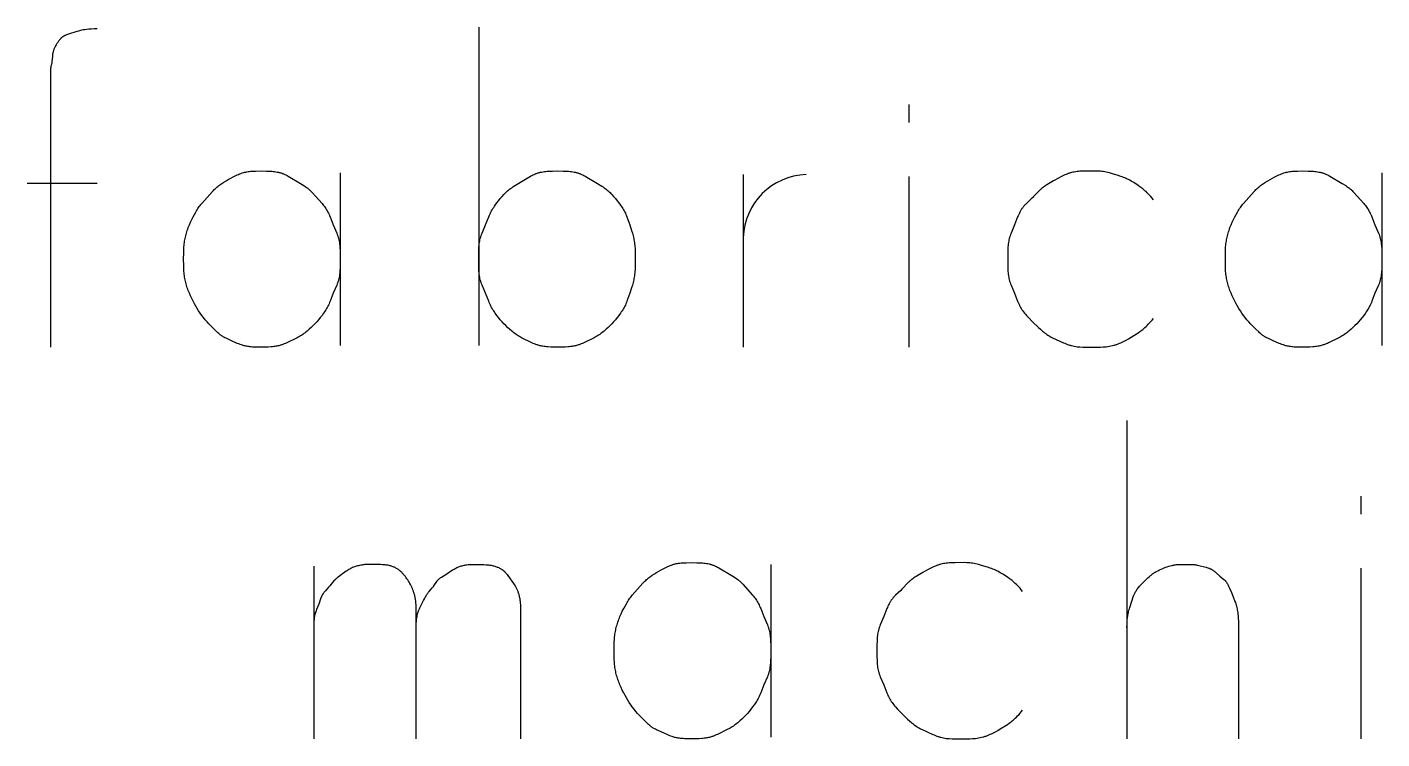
# Model space of a CAD drawing. Extents: x 15 to 64.3, y 11.2 to 58.2.
# Drawn here: x 15.02 to 42.3, y 11.2 to 25.53 of the extents above; entities that cross this region are included whole.
import ezdxf

# ---------------------------------------------------------------- set-up
doc = ezdxf.new("R2010")
doc.units = 0
doc.header["$MEASUREMENT"] = 0
doc.layers.add('WORK_LAYER', color=254, linetype='CONTINUOUS')

msp = doc.modelspace()

# ---------------------------------------------------------------- linework, layer by layer
at = {"layer": 'WORK_LAYER'}
for p, q in [((24.11, 25.533), (24.11, 19.121)), ((32.768, 23.975), (32.768, 23.613)), ((16.43, 22.381), (15.017, 22.381)), ((21.321, 22.598), (21.321, 19.121)), ((29.435, 22.562), (29.435, 19.084)), ((32.768, 22.526), (32.768, 19.084)), ((42.296, 22.598), (42.296, 19.121)), ((37.163, 17.608), (37.163, 11.196)), ((41.873, 16.086), (41.873, 15.724)), ((20.789, 14.673), (20.789, 11.196)), ((29.99, 14.71), (29.99, 11.232)), ((41.873, 14.637), (41.873, 11.196))]:
    msp.add_line(p, q, dxfattribs=at)
for points in [[(16.43, 25.497), (16.366, 25.496), (16.31, 25.493), (16.261, 25.49), (16.218, 25.486), (16.181, 25.48), (16.148, 25.475), (16.12, 25.469), (16.095, 25.463), (16.052, 25.453), (16.017, 25.443), (15.85, 25.388), (15.81, 25.374), (15.797, 25.369), (15.784, 25.364), (15.777, 25.361), (15.771, 25.358), (15.765, 25.355), (15.759, 25.352), (15.753, 25.349), (15.748, 25.346), (15.742, 25.342), (15.737, 25.339), (15.731, 25.335), (15.726, 25.331), (15.721, 25.327), (15.716, 25.323), (15.711, 25.318), (15.706, 25.314), (15.701, 25.309), (15.697, 25.305), (15.692, 25.3), (15.687, 25.295), (15.678, 25.284), (15.669, 25.273), (15.66, 25.262), (15.651, 25.25), (15.634, 25.225), (15.617, 25.2), (15.603, 25.177), (15.59, 25.155), (15.585, 25.144), (15.579, 25.134), (15.574, 25.124), (15.57, 25.114), (15.565, 25.103), (15.56, 25.092), (15.556, 25.08), (15.551, 25.068), (15.547, 25.056), (15.543, 25.042), (15.539, 25.028), (15.536, 25.014), (15.534, 25.006), (15.533, 24.999), (15.531, 24.991), (15.53, 24.983), (15.528, 24.967), (15.527, 24.951), (15.522, 24.883), (15.52, 24.867), (15.518, 24.851), (15.517, 24.843), (15.516, 24.835), (15.513, 24.82), (15.499, 24.761), (15.497, 24.745), (15.495, 24.738), (15.494, 24.73), (15.493, 24.722), (15.492, 24.713), (15.491, 24.704), (15.491, 24.693), (15.489, 24.665), (15.488, 19.084)], [(37.695, 22.055), (37.668, 22.088), (37.643, 22.118), (37.617, 22.146), (37.593, 22.172), (37.57, 22.196), (37.547, 22.218), (37.525, 22.238), (37.503, 22.256), (37.483, 22.274), (37.463, 22.289), (37.444, 22.304), (37.425, 22.317), (37.39, 22.342), (37.298, 22.4), (37.245, 22.432), (37.219, 22.447), (37.195, 22.46), (37.17, 22.472), (37.146, 22.484), (37.121, 22.495), (37.095, 22.505), (37.068, 22.515), (37.042, 22.525), (36.986, 22.544), (36.869, 22.58), (36.808, 22.597), (36.777, 22.605), (36.747, 22.611), (36.717, 22.617), (36.687, 22.623), (36.658, 22.627), (36.629, 22.63), (36.6, 22.632), (36.572, 22.633), (36.515, 22.634), (36.337, 22.634), (36.276, 22.632), (36.216, 22.629), (36.187, 22.626), (36.158, 22.623), (36.13, 22.619), (36.102, 22.614), (36.074, 22.609), (36.047, 22.602), (36.033, 22.599), (36.02, 22.595), (36.006, 22.591), (35.993, 22.586), (35.979, 22.582), (35.965, 22.577), (35.938, 22.566), (35.911, 22.555), (35.885, 22.543), (35.858, 22.53), (35.832, 22.517), (35.781, 22.49), (35.685, 22.435), (35.549, 22.354), (35.526, 22.34), (35.504, 22.325), (35.482, 22.31), (35.461, 22.294), (35.45, 22.286), (35.44, 22.278), (35.429, 22.269), (35.419, 22.26), (35.409, 22.251), (35.399, 22.242), (35.379, 22.222), (35.282, 22.118), (35.262, 22.097), (35.241, 22.077), (35.137, 21.98), (35.118, 21.96), (35.108, 21.95), (35.099, 21.94), (35.09, 21.93), (35.081, 21.92), (35.073, 21.909), (35.065, 21.898), (35.057, 21.888), (35.049, 21.877), (35.042, 21.865), (35.035, 21.854), (35.028, 21.843), (35.021, 21.831), (35.008, 21.808), (34.996, 21.784), (34.984, 21.759), (34.973, 21.734), (34.962, 21.708), (34.9, 21.548), (34.829, 21.385), (34.819, 21.358), (34.809, 21.33), (34.805, 21.317), (34.801, 21.303), (34.797, 21.29), (34.793, 21.276), (34.787, 21.249), (34.781, 21.221), (34.776, 21.193), (34.773, 21.165), (34.769, 21.136), (34.767, 21.107), (34.765, 21.077), (34.763, 21.047), (34.762, 20.986), (34.761, 20.859), (34.762, 20.733), (34.763, 20.672), (34.765, 20.642), (34.767, 20.612), (34.769, 20.583), (34.773, 20.554), (34.776, 20.526), (34.781, 20.498), (34.787, 20.47), (34.793, 20.443), (34.797, 20.429), (34.801, 20.416), (34.805, 20.402), (34.809, 20.389), (34.819, 20.361), (34.829, 20.334), (34.9, 20.171), (34.962, 20.011), (34.973, 19.985), (34.984, 19.96), (34.996, 19.935), (35.008, 19.911), (35.021, 19.887), (35.035, 19.864), (35.049, 19.841), (35.065, 19.818), (35.081, 19.795), (35.099, 19.773), (35.118, 19.75), (35.137, 19.727), (35.178, 19.683), (35.262, 19.598), (35.379, 19.483), (35.419, 19.447), (35.461, 19.411), (35.482, 19.393), (35.504, 19.376), (35.526, 19.359), (35.549, 19.343), (35.571, 19.328), (35.594, 19.314), (35.617, 19.301), (35.639, 19.289), (35.662, 19.277), (35.885, 19.176), (35.911, 19.164), (35.938, 19.153), (35.965, 19.142), (35.993, 19.133), (36.006, 19.128), (36.02, 19.124), (36.033, 19.12), (36.047, 19.117), (36.074, 19.11), (36.102, 19.105), (36.13, 19.1), (36.158, 19.096), (36.187, 19.093), (36.216, 19.09), (36.276, 19.087), (36.337, 19.085), (36.457, 19.084), (36.572, 19.085), (36.629, 19.087), (36.687, 19.09), (36.717, 19.093), (36.747, 19.096), (36.777, 19.1), (36.808, 19.105), (36.838, 19.11), (36.869, 19.117), (36.899, 19.124), (36.914, 19.128), (36.928, 19.133), (36.943, 19.137), (36.958, 19.142), (36.986, 19.153), (37.014, 19.164), (37.042, 19.176), (37.068, 19.189), (37.095, 19.202), (37.146, 19.229), (37.195, 19.257), (37.245, 19.286), (37.357, 19.356), (37.39, 19.377), (37.425, 19.402), (37.444, 19.415), (37.463, 19.43), (37.483, 19.445), (37.503, 19.462), (37.525, 19.481), (37.547, 19.501), (37.57, 19.523), (37.593, 19.547), (37.617, 19.573), (37.643, 19.601), (37.668, 19.631), (37.695, 19.664)], [(35.062, 14.166), (35.035, 14.199), (35.01, 14.229), (34.984, 14.257), (34.96, 14.283), (34.937, 14.307), (34.914, 14.329), (34.892, 14.349), (34.87, 14.368), (34.85, 14.385), (34.83, 14.401), (34.811, 14.415), (34.792, 14.429), (34.757, 14.453), (34.665, 14.512), (34.612, 14.544), (34.586, 14.558), (34.562, 14.571), (34.537, 14.583), (34.513, 14.595), (34.488, 14.606), (34.462, 14.617), (34.435, 14.627), (34.409, 14.637), (34.353, 14.655), (34.236, 14.691), (34.175, 14.708), (34.144, 14.716), (34.114, 14.723), (34.084, 14.729), (34.054, 14.734), (34.025, 14.738), (33.996, 14.741), (33.967, 14.743), (33.939, 14.744), (33.882, 14.746), (33.704, 14.745), (33.643, 14.743), (33.583, 14.74), (33.554, 14.737), (33.525, 14.734), (33.497, 14.73), (33.469, 14.726), (33.441, 14.72), (33.414, 14.714), (33.4, 14.71), (33.387, 14.706), (33.373, 14.702), (33.359, 14.698), (33.346, 14.693), (33.332, 14.688), (33.305, 14.677), (33.278, 14.666), (33.252, 14.654), (33.225, 14.641), (33.199, 14.628), (33.148, 14.601), (33.052, 14.547), (32.916, 14.465), (32.893, 14.451), (32.871, 14.437), (32.849, 14.421), (32.828, 14.406), (32.817, 14.398), (32.807, 14.389), (32.796, 14.381), (32.786, 14.372), (32.776, 14.362), (32.766, 14.353), (32.746, 14.333), (32.649, 14.229), (32.629, 14.209), (32.608, 14.188), (32.504, 14.091), (32.485, 14.072), (32.475, 14.062), (32.466, 14.052), (32.457, 14.041), (32.448, 14.031), (32.44, 14.02), (32.432, 14.01), (32.424, 13.999), (32.416, 13.988), (32.409, 13.977), (32.402, 13.966), (32.395, 13.954), (32.388, 13.943), (32.375, 13.919), (32.363, 13.895), (32.351, 13.87), (32.34, 13.845), (32.329, 13.82), (32.267, 13.659), (32.196, 13.496), (32.186, 13.469), (32.176, 13.442), (32.172, 13.428), (32.168, 13.415), (32.164, 13.401), (32.16, 13.387), (32.154, 13.36), (32.148, 13.332), (32.143, 13.304), (32.14, 13.276), (32.136, 13.248), (32.134, 13.218), (32.132, 13.189), (32.13, 13.158), (32.129, 13.097), (32.128, 12.971), (32.129, 12.845), (32.13, 12.783), (32.132, 12.753), (32.134, 12.723), (32.136, 12.694), (32.14, 12.665), (32.143, 12.637), (32.148, 12.609), (32.154, 12.582), (32.16, 12.554), (32.164, 12.541), (32.168, 12.527), (32.172, 12.513), (32.176, 12.5), (32.186, 12.473), (32.196, 12.446), (32.267, 12.283), (32.329, 12.122), (32.34, 12.096), (32.351, 12.071), (32.363, 12.047), (32.375, 12.022), (32.388, 11.999), (32.402, 11.975), (32.416, 11.952), (32.432, 11.929), (32.448, 11.907), (32.466, 11.884), (32.485, 11.861), (32.504, 11.839), (32.545, 11.794), (32.629, 11.709), (32.746, 11.594), (32.786, 11.558), (32.828, 11.522), (32.849, 11.504), (32.871, 11.487), (32.893, 11.47), (32.916, 11.454), (32.938, 11.439), (32.961, 11.425), (32.984, 11.412), (33.006, 11.4), (33.029, 11.389), (33.252, 11.287), (33.278, 11.275), (33.305, 11.264), (33.332, 11.254), (33.359, 11.244), (33.373, 11.24), (33.387, 11.236), (33.4, 11.232), (33.414, 11.228), (33.441, 11.222), (33.469, 11.216), (33.497, 11.211), (33.525, 11.207), (33.554, 11.204), (33.583, 11.202), (33.643, 11.198), (33.704, 11.196), (33.824, 11.196), (33.939, 11.196), (33.996, 11.198), (34.054, 11.202), (34.084, 11.204), (34.114, 11.207), (34.144, 11.211), (34.175, 11.216), (34.205, 11.222), (34.236, 11.228), (34.266, 11.236), (34.281, 11.24), (34.295, 11.244), (34.31, 11.249), (34.325, 11.254), (34.353, 11.264), (34.381, 11.276), (34.409, 11.288), (34.435, 11.3), (34.462, 11.314), (34.513, 11.341), (34.562, 11.368), (34.612, 11.397), (34.724, 11.467), (34.757, 11.489), (34.792, 11.513), (34.811, 11.526), (34.83, 11.541), (34.85, 11.557), (34.87, 11.574), (34.892, 11.592), (34.914, 11.613), (34.937, 11.635), (34.96, 11.658), (34.984, 11.684), (35.01, 11.712), (35.035, 11.743), (35.062, 11.775)], [(22.854, 11.196), (22.852, 13.81), (22.851, 13.856), (22.849, 13.897), (22.846, 13.936), (22.842, 13.973), (22.836, 14.009), (22.83, 14.043), (22.823, 14.077), (22.815, 14.109), (22.806, 14.14), (22.797, 14.17), (22.786, 14.199), (22.775, 14.227), (22.764, 14.253), (22.751, 14.279), (22.739, 14.304), (22.725, 14.328), (22.711, 14.351), (22.697, 14.374), (22.682, 14.397), (22.666, 14.42), (22.65, 14.443), (22.634, 14.465), (22.616, 14.487), (22.598, 14.509), (22.588, 14.52), (22.579, 14.53), (22.569, 14.541), (22.559, 14.551), (22.548, 14.561), (22.538, 14.57), (22.527, 14.58), (22.516, 14.589), (22.504, 14.598), (22.492, 14.607), (22.48, 14.615), (22.468, 14.623), (22.455, 14.631), (22.442, 14.638), (22.428, 14.645), (22.414, 14.652), (22.4, 14.658), (22.385, 14.664), (22.37, 14.67), (22.354, 14.675), (22.338, 14.68), (22.321, 14.684), (22.304, 14.688), (22.286, 14.692), (22.268, 14.695), (22.249, 14.698), (22.23, 14.7), (22.21, 14.702), (22.17, 14.705), (22.131, 14.707), (22.053, 14.709), (21.984, 14.71), (21.879, 14.709), (21.858, 14.708), (21.837, 14.707), (21.817, 14.706), (21.797, 14.704), (21.776, 14.701), (21.755, 14.698), (21.734, 14.694), (21.712, 14.69), (21.691, 14.685), (21.67, 14.68), (21.649, 14.674), (21.628, 14.667), (21.608, 14.66), (21.588, 14.653), (21.569, 14.645), (21.55, 14.636), (21.532, 14.626), (21.513, 14.617), (21.495, 14.606), (21.477, 14.595), (21.459, 14.583), (21.441, 14.571), (21.338, 14.498), (21.279, 14.455), (21.265, 14.444), (21.251, 14.433), (21.244, 14.427), (21.237, 14.421), (21.23, 14.414), (21.223, 14.408), (21.217, 14.401), (21.21, 14.394), (21.196, 14.379), (21.115, 14.281), (21.088, 14.25), (21.024, 14.18), (21.012, 14.166), (21.001, 14.153), (20.991, 14.139), (20.981, 14.125), (20.976, 14.118), (20.971, 14.111), (20.967, 14.104), (20.963, 14.097), (20.958, 14.09), (20.954, 14.082), (20.95, 14.075), (20.947, 14.067), (20.943, 14.059), (20.94, 14.052), (20.936, 14.044), (20.933, 14.035), (20.927, 14.019), (20.898, 13.931), (20.891, 13.913), (20.884, 13.895), (20.844, 13.799), (20.836, 13.778), (20.828, 13.756), (20.82, 13.732), (20.816, 13.72), (20.813, 13.707), (20.809, 13.694), (20.806, 13.68), (20.803, 13.665), (20.8, 13.649), (20.798, 13.632), (20.796, 13.614), (20.794, 13.594), (20.792, 13.574), (20.791, 13.552), (20.79, 13.529), (20.789, 13.478)], [(22.854, 13.478), (22.854, 13.529), (22.855, 13.552), (22.857, 13.574), (22.858, 13.594), (22.86, 13.614), (22.863, 13.632), (22.865, 13.649), (22.868, 13.665), (22.871, 13.68), (22.874, 13.694), (22.878, 13.707), (22.881, 13.72), (22.885, 13.732), (22.893, 13.756), (22.901, 13.778), (22.909, 13.799), (22.918, 13.819), (22.926, 13.839), (22.944, 13.876), (22.999, 13.984), (23.017, 14.019), (23.035, 14.052), (23.044, 14.067), (23.053, 14.082), (23.062, 14.097), (23.072, 14.111), (23.082, 14.125), (23.092, 14.139), (23.102, 14.153), (23.113, 14.166), (23.174, 14.236), (23.186, 14.25), (23.198, 14.265), (23.204, 14.273), (23.21, 14.281), (23.221, 14.297), (23.253, 14.347), (23.264, 14.363), (23.269, 14.371), (23.275, 14.379), (23.281, 14.386), (23.287, 14.394), (23.291, 14.397), (23.294, 14.401), (23.297, 14.404), (23.3, 14.408), (23.304, 14.411), (23.307, 14.414), (23.311, 14.418), (23.315, 14.421), (23.322, 14.427), (23.33, 14.433), (23.338, 14.439), (23.346, 14.444), (23.362, 14.455), (23.47, 14.522), (23.542, 14.571), (23.578, 14.595), (23.596, 14.606), (23.614, 14.617), (23.633, 14.626), (23.651, 14.636), (23.669, 14.645), (23.687, 14.653), (23.705, 14.66), (23.723, 14.667), (23.741, 14.674), (23.759, 14.68), (23.778, 14.685), (23.796, 14.69), (23.815, 14.694), (23.834, 14.698), (23.854, 14.701), (23.874, 14.704), (23.895, 14.706), (23.916, 14.707), (23.962, 14.709), (24.073, 14.71), (24.141, 14.709), (24.214, 14.707), (24.251, 14.705), (24.289, 14.702), (24.308, 14.7), (24.326, 14.698), (24.345, 14.695), (24.363, 14.692), (24.381, 14.688), (24.399, 14.684), (24.416, 14.68), (24.433, 14.675), (24.45, 14.67), (24.466, 14.664), (24.482, 14.658), (24.497, 14.652), (24.513, 14.645), (24.527, 14.638), (24.541, 14.631), (24.555, 14.623), (24.568, 14.615), (24.575, 14.611), (24.581, 14.607), (24.587, 14.602), (24.593, 14.598), (24.599, 14.593), (24.605, 14.589), (24.61, 14.584), (24.616, 14.58), (24.621, 14.575), (24.626, 14.57), (24.631, 14.565), (24.636, 14.561), (24.646, 14.551), (24.655, 14.541), (24.664, 14.53), (24.673, 14.52), (24.681, 14.509), (24.697, 14.487), (24.809, 14.328), (24.825, 14.304), (24.841, 14.279), (24.849, 14.266), (24.856, 14.253), (24.863, 14.24), (24.87, 14.227), (24.877, 14.213), (24.883, 14.199), (24.889, 14.185), (24.895, 14.17), (24.901, 14.155), (24.906, 14.14), (24.911, 14.125), (24.916, 14.109), (24.92, 14.093), (24.924, 14.077), (24.928, 14.06), (24.931, 14.043), (24.935, 14.026), (24.938, 14.009), (24.94, 13.991), (24.943, 13.973), (24.947, 13.936), (24.95, 13.897), (24.952, 13.856), (24.953, 13.81), (24.955, 11.196)], [(37.163, 13.442), (37.164, 13.506), (37.167, 13.562), (37.17, 13.611), (37.172, 13.634), (37.175, 13.655), (37.178, 13.675), (37.181, 13.694), (37.184, 13.711), (37.188, 13.728), (37.191, 13.744), (37.195, 13.76), (37.203, 13.789), (37.211, 13.817), (37.219, 13.843), (37.297, 14.075), (37.304, 14.094), (37.308, 14.103), (37.312, 14.112), (37.316, 14.121), (37.32, 14.13), (37.325, 14.139), (37.33, 14.148), (37.335, 14.157), (37.341, 14.166), (37.346, 14.175), (37.352, 14.184), (37.364, 14.202), (37.377, 14.219), (37.39, 14.236), (37.403, 14.253), (37.417, 14.269), (37.444, 14.3), (37.471, 14.329), (37.526, 14.384), (37.58, 14.437), (37.607, 14.463), (37.621, 14.475), (37.634, 14.486), (37.648, 14.497), (37.662, 14.508), (37.675, 14.518), (37.689, 14.528), (37.704, 14.537), (37.718, 14.547), (37.733, 14.556), (37.749, 14.565), (37.782, 14.583), (37.815, 14.6), (37.849, 14.617), (37.882, 14.631), (37.897, 14.638), (37.913, 14.644), (37.927, 14.649), (37.942, 14.655), (37.972, 14.664), (38.003, 14.673), (38.035, 14.682), (38.07, 14.691), (38.087, 14.695), (38.105, 14.698), (38.123, 14.701), (38.141, 14.704), (38.16, 14.706), (38.178, 14.707), (38.196, 14.708), (38.214, 14.709), (38.425, 14.71), (38.456, 14.71), (38.486, 14.709), (38.5, 14.708), (38.515, 14.707), (38.53, 14.706), (38.546, 14.704), (38.562, 14.701), (38.579, 14.698), (38.613, 14.691), (38.721, 14.664), (38.757, 14.655), (38.774, 14.649), (38.791, 14.644), (38.808, 14.638), (38.816, 14.635), (38.824, 14.631), (38.832, 14.628), (38.839, 14.624), (38.847, 14.62), (38.854, 14.617), (38.862, 14.612), (38.869, 14.608), (38.876, 14.604), (38.883, 14.6), (38.89, 14.595), (38.897, 14.59), (38.911, 14.58), (38.925, 14.57), (38.938, 14.559), (38.952, 14.547), (39.034, 14.474), (39.114, 14.408), (39.12, 14.403), (39.126, 14.397), (39.132, 14.391), (39.138, 14.385), (39.144, 14.378), (39.15, 14.372), (39.155, 14.365), (39.161, 14.357), (39.166, 14.35), (39.171, 14.342), (39.177, 14.334), (39.182, 14.326), (39.186, 14.318), (39.191, 14.309), (39.201, 14.291), (39.21, 14.272), (39.228, 14.233), (39.265, 14.147), (39.301, 14.058), (39.336, 13.966), (39.345, 13.943), (39.353, 13.919), (39.36, 13.895), (39.367, 13.87), (39.374, 13.845), (39.38, 13.819), (39.385, 13.793), (39.39, 13.766), (39.394, 13.737), (39.398, 13.708), (39.401, 13.678), (39.403, 13.647), (39.405, 13.615), (39.407, 13.58), (39.409, 13.504), (39.409, 11.196)]]:
    msp.add_lwpolyline(points, dxfattribs=at)
for points in [[(19.727, 19.084), (19.651, 19.085), (19.585, 19.088), (19.556, 19.089), (19.529, 19.092), (19.504, 19.094), (19.481, 19.097), (19.459, 19.1), (19.439, 19.103), (19.42, 19.107), (19.402, 19.111), (19.385, 19.115), (19.368, 19.12), (19.353, 19.125), (19.337, 19.13), (19.307, 19.14), (19.278, 19.151), (19.249, 19.163), (19.117, 19.223), (19.022, 19.266), (18.999, 19.277), (18.977, 19.289), (18.967, 19.295), (18.956, 19.301), (18.946, 19.307), (18.936, 19.314), (18.925, 19.321), (18.915, 19.328), (18.906, 19.335), (18.896, 19.343), (18.877, 19.359), (18.858, 19.376), (18.839, 19.393), (18.785, 19.447), (18.676, 19.558), (18.64, 19.598), (18.604, 19.639), (18.568, 19.683), (18.534, 19.727), (18.501, 19.773), (18.47, 19.818), (18.441, 19.864), (18.413, 19.911), (18.386, 19.96), (18.359, 20.011), (18.333, 20.063), (18.307, 20.117), (18.284, 20.171), (18.272, 20.198), (18.262, 20.226), (18.252, 20.253), (18.243, 20.28), (18.234, 20.307), (18.226, 20.334), (18.218, 20.361), (18.211, 20.389), (18.205, 20.416), (18.199, 20.443), (18.193, 20.47), (18.188, 20.498), (18.184, 20.526), (18.18, 20.554), (18.177, 20.583), (18.175, 20.612), (18.173, 20.642), (18.171, 20.672), (18.17, 20.733), (18.169, 20.859), (18.17, 20.986), (18.171, 21.047), (18.173, 21.077), (18.175, 21.107), (18.177, 21.136), (18.18, 21.165), (18.184, 21.193), (18.188, 21.221), (18.193, 21.249), (18.199, 21.276), (18.205, 21.303), (18.211, 21.33), (18.218, 21.358), (18.226, 21.385), (18.234, 21.412), (18.243, 21.439), (18.252, 21.466), (18.262, 21.493), (18.272, 21.521), (18.284, 21.548), (18.307, 21.602), (18.333, 21.656), (18.359, 21.708), (18.386, 21.759), (18.413, 21.808), (18.427, 21.831), (18.441, 21.854), (18.456, 21.877), (18.47, 21.898), (18.485, 21.92), (18.501, 21.94), (18.517, 21.96), (18.534, 21.98), (18.748, 22.222), (18.767, 22.242), (18.785, 22.26), (18.803, 22.278), (18.821, 22.294), (18.839, 22.31), (18.858, 22.325), (18.877, 22.34), (18.896, 22.354), (18.936, 22.381), (18.977, 22.408), (19.022, 22.435), (19.068, 22.463), (19.117, 22.49), (19.167, 22.517), (19.219, 22.543), (19.245, 22.555), (19.271, 22.566), (19.297, 22.577), (19.322, 22.586), (19.347, 22.595), (19.371, 22.602), (19.383, 22.606), (19.395, 22.609), (19.419, 22.614), (19.442, 22.619), (19.466, 22.623), (19.491, 22.626), (19.515, 22.629), (19.54, 22.631), (19.566, 22.632), (19.619, 22.634), (19.727, 22.635), (19.835, 22.634), (19.89, 22.632), (19.917, 22.631), (19.944, 22.629), (19.971, 22.626), (19.998, 22.623), (20.025, 22.619), (20.052, 22.614), (20.078, 22.609), (20.091, 22.606), (20.104, 22.602), (20.117, 22.599), (20.13, 22.595), (20.143, 22.591), (20.155, 22.586), (20.168, 22.582), (20.18, 22.577), (20.192, 22.572), (20.204, 22.566), (20.228, 22.555), (20.251, 22.543), (20.274, 22.53), (20.524, 22.381), (20.591, 22.34), (20.613, 22.325), (20.635, 22.31), (20.657, 22.294), (20.667, 22.286), (20.678, 22.278), (20.688, 22.269), (20.699, 22.26), (20.709, 22.251), (20.719, 22.242), (20.738, 22.222), (20.758, 22.202), (20.956, 21.98), (20.972, 21.96), (20.988, 21.94), (21.004, 21.92), (21.019, 21.898), (21.033, 21.877), (21.047, 21.854), (21.061, 21.831), (21.073, 21.808), (21.086, 21.784), (21.097, 21.759), (21.108, 21.734), (21.119, 21.708), (21.182, 21.548), (21.252, 21.385), (21.263, 21.358), (21.272, 21.33), (21.277, 21.317), (21.281, 21.303), (21.285, 21.29), (21.288, 21.276), (21.295, 21.249), (21.3, 21.221), (21.305, 21.193), (21.309, 21.165), (21.312, 21.136), (21.314, 21.107), (21.316, 21.077), (21.318, 21.047), (21.32, 20.986), (21.321, 20.859), (21.32, 20.733), (21.318, 20.672), (21.316, 20.642), (21.314, 20.612), (21.312, 20.583), (21.309, 20.554), (21.305, 20.526), (21.3, 20.498), (21.295, 20.47), (21.288, 20.443), (21.285, 20.429), (21.281, 20.416), (21.277, 20.402), (21.272, 20.389), (21.263, 20.361), (21.252, 20.334), (21.182, 20.171), (21.119, 20.011), (21.108, 19.985), (21.097, 19.96), (21.086, 19.935), (21.073, 19.911), (21.061, 19.887), (21.047, 19.864), (21.033, 19.841), (21.019, 19.818), (21.004, 19.795), (20.988, 19.773), (20.956, 19.727), (20.921, 19.683), (20.886, 19.639), (20.85, 19.598), (20.813, 19.558), (20.776, 19.52), (20.738, 19.483), (20.699, 19.447), (20.657, 19.411), (20.635, 19.393), (20.613, 19.376), (20.591, 19.359), (20.569, 19.343), (20.546, 19.328), (20.524, 19.314), (20.501, 19.301), (20.478, 19.289), (20.456, 19.277), (20.249, 19.175), (20.223, 19.163), (20.196, 19.151), (20.182, 19.146), (20.168, 19.14), (20.153, 19.135), (20.137, 19.13), (20.121, 19.125), (20.104, 19.12), (20.086, 19.115), (20.068, 19.111), (20.048, 19.107), (20.027, 19.103), (20.005, 19.1), (19.982, 19.097), (19.957, 19.094), (19.93, 19.092), (19.871, 19.088), (19.803, 19.085)], [(25.704, 19.084), (25.627, 19.085), (25.56, 19.088), (25.501, 19.092), (25.474, 19.094), (25.449, 19.097), (25.425, 19.1), (25.403, 19.103), (25.382, 19.107), (25.363, 19.111), (25.344, 19.115), (25.326, 19.12), (25.31, 19.125), (25.293, 19.13), (25.278, 19.135), (25.263, 19.14), (25.248, 19.146), (25.234, 19.151), (25.207, 19.163), (25.182, 19.175), (24.975, 19.277), (24.952, 19.289), (24.93, 19.301), (24.907, 19.314), (24.884, 19.328), (24.862, 19.343), (24.839, 19.359), (24.817, 19.376), (24.795, 19.393), (24.774, 19.411), (24.732, 19.447), (24.692, 19.483), (24.654, 19.52), (24.617, 19.558), (24.581, 19.598), (24.545, 19.639), (24.509, 19.683), (24.475, 19.727), (24.442, 19.773), (24.427, 19.795), (24.412, 19.818), (24.397, 19.841), (24.383, 19.864), (24.37, 19.887), (24.357, 19.911), (24.345, 19.935), (24.333, 19.96), (24.322, 19.985), (24.312, 20.011), (24.249, 20.171), (24.178, 20.334), (24.168, 20.361), (24.158, 20.389), (24.154, 20.402), (24.15, 20.416), (24.146, 20.429), (24.142, 20.443), (24.136, 20.47), (24.13, 20.498), (24.126, 20.526), (24.122, 20.554), (24.119, 20.583), (24.116, 20.612), (24.114, 20.642), (24.113, 20.672), (24.111, 20.733), (24.11, 20.859), (24.111, 20.986), (24.113, 21.047), (24.114, 21.077), (24.116, 21.107), (24.119, 21.136), (24.122, 21.165), (24.126, 21.193), (24.13, 21.221), (24.136, 21.249), (24.142, 21.276), (24.146, 21.29), (24.15, 21.303), (24.154, 21.317), (24.158, 21.33), (24.168, 21.358), (24.178, 21.385), (24.249, 21.548), (24.312, 21.708), (24.322, 21.734), (24.333, 21.759), (24.345, 21.784), (24.357, 21.808), (24.37, 21.832), (24.383, 21.855), (24.397, 21.878), (24.412, 21.901), (24.427, 21.924), (24.442, 21.946), (24.475, 21.991), (24.509, 22.036), (24.545, 22.08), (24.581, 22.121), (24.617, 22.161), (24.636, 22.18), (24.654, 22.198), (24.673, 22.216), (24.692, 22.233), (24.712, 22.25), (24.732, 22.266), (24.753, 22.282), (24.774, 22.297), (24.795, 22.312), (24.817, 22.326), (25.088, 22.49), (25.156, 22.53), (25.179, 22.543), (25.203, 22.555), (25.227, 22.566), (25.239, 22.572), (25.251, 22.577), (25.263, 22.582), (25.275, 22.586), (25.288, 22.591), (25.301, 22.595), (25.313, 22.599), (25.326, 22.602), (25.339, 22.606), (25.352, 22.609), (25.379, 22.614), (25.405, 22.619), (25.432, 22.623), (25.459, 22.626), (25.487, 22.629), (25.514, 22.631), (25.541, 22.632), (25.595, 22.634), (25.704, 22.635), (25.813, 22.634), (25.867, 22.632), (25.894, 22.631), (25.921, 22.629), (25.949, 22.626), (25.976, 22.623), (26.003, 22.619), (26.029, 22.614), (26.056, 22.609), (26.069, 22.606), (26.082, 22.602), (26.095, 22.599), (26.108, 22.595), (26.12, 22.591), (26.133, 22.586), (26.145, 22.582), (26.157, 22.577), (26.169, 22.572), (26.181, 22.566), (26.205, 22.555), (26.229, 22.543), (26.252, 22.53), (26.501, 22.381), (26.591, 22.326), (26.613, 22.312), (26.634, 22.297), (26.655, 22.282), (26.676, 22.266), (26.696, 22.25), (26.716, 22.233), (26.735, 22.216), (26.754, 22.198), (26.772, 22.18), (26.791, 22.161), (26.827, 22.121), (26.863, 22.08), (26.899, 22.036), (26.933, 21.991), (26.966, 21.946), (26.981, 21.924), (26.996, 21.901), (27.011, 21.878), (27.025, 21.855), (27.038, 21.832), (27.051, 21.808), (27.063, 21.784), (27.075, 21.759), (27.086, 21.734), (27.096, 21.708), (27.116, 21.656), (27.153, 21.548), (27.189, 21.439), (27.205, 21.385), (27.22, 21.33), (27.226, 21.303), (27.232, 21.276), (27.237, 21.249), (27.242, 21.221), (27.246, 21.193), (27.25, 21.165), (27.253, 21.136), (27.256, 21.107), (27.258, 21.077), (27.259, 21.047), (27.261, 20.986), (27.262, 20.859), (27.261, 20.733), (27.259, 20.672), (27.258, 20.642), (27.256, 20.612), (27.253, 20.583), (27.25, 20.554), (27.246, 20.526), (27.242, 20.498), (27.237, 20.47), (27.232, 20.443), (27.226, 20.416), (27.22, 20.389), (27.205, 20.334), (27.189, 20.28), (27.153, 20.171), (27.116, 20.063), (27.096, 20.011), (27.086, 19.985), (27.075, 19.96), (27.063, 19.935), (27.051, 19.911), (27.038, 19.887), (27.025, 19.864), (27.011, 19.841), (26.996, 19.818), (26.981, 19.795), (26.966, 19.773), (26.933, 19.727), (26.899, 19.683), (26.863, 19.639), (26.827, 19.598), (26.791, 19.558), (26.754, 19.52), (26.716, 19.483), (26.676, 19.447), (26.634, 19.411), (26.613, 19.393), (26.591, 19.376), (26.569, 19.359), (26.546, 19.343), (26.524, 19.328), (26.501, 19.314), (26.478, 19.301), (26.456, 19.289), (26.433, 19.277), (26.226, 19.175), (26.201, 19.163), (26.174, 19.151), (26.16, 19.146), (26.145, 19.14), (26.13, 19.135), (26.115, 19.13), (26.098, 19.125), (26.082, 19.12), (26.064, 19.115), (26.045, 19.111), (26.026, 19.107), (26.005, 19.103), (25.983, 19.1), (25.959, 19.097), (25.934, 19.094), (25.907, 19.092), (25.848, 19.088), (25.781, 19.085)], [(40.702, 19.084), (40.626, 19.085), (40.561, 19.088), (40.532, 19.089), (40.505, 19.092), (40.48, 19.094), (40.456, 19.097), (40.435, 19.1), (40.414, 19.103), (40.395, 19.107), (40.377, 19.111), (40.36, 19.115), (40.344, 19.12), (40.328, 19.125), (40.313, 19.13), (40.282, 19.14), (40.253, 19.151), (40.225, 19.163), (40.092, 19.223), (39.997, 19.266), (39.975, 19.277), (39.953, 19.289), (39.942, 19.295), (39.932, 19.301), (39.921, 19.307), (39.911, 19.314), (39.901, 19.321), (39.891, 19.328), (39.881, 19.335), (39.871, 19.343), (39.852, 19.359), (39.833, 19.376), (39.815, 19.393), (39.76, 19.447), (39.651, 19.558), (39.615, 19.598), (39.579, 19.639), (39.544, 19.683), (39.509, 19.727), (39.476, 19.773), (39.446, 19.818), (39.417, 19.864), (39.389, 19.911), (39.362, 19.96), (39.335, 20.011), (39.308, 20.063), (39.283, 20.117), (39.259, 20.171), (39.248, 20.198), (39.237, 20.226), (39.228, 20.253), (39.218, 20.28), (39.209, 20.307), (39.201, 20.334), (39.194, 20.361), (39.187, 20.389), (39.18, 20.416), (39.174, 20.443), (39.169, 20.47), (39.164, 20.498), (39.16, 20.526), (39.156, 20.554), (39.153, 20.583), (39.15, 20.612), (39.148, 20.642), (39.147, 20.672), (39.145, 20.733), (39.144, 20.859), (39.145, 20.986), (39.147, 21.047), (39.148, 21.077), (39.15, 21.107), (39.153, 21.136), (39.156, 21.165), (39.16, 21.193), (39.164, 21.221), (39.169, 21.249), (39.174, 21.276), (39.18, 21.303), (39.187, 21.33), (39.194, 21.358), (39.201, 21.385), (39.209, 21.412), (39.218, 21.439), (39.228, 21.466), (39.237, 21.493), (39.248, 21.521), (39.259, 21.548), (39.283, 21.602), (39.308, 21.656), (39.335, 21.708), (39.362, 21.759), (39.389, 21.808), (39.403, 21.831), (39.417, 21.854), (39.431, 21.877), (39.446, 21.898), (39.461, 21.92), (39.476, 21.94), (39.492, 21.96), (39.509, 21.98), (39.724, 22.222), (39.742, 22.242), (39.76, 22.26), (39.778, 22.278), (39.796, 22.294), (39.815, 22.31), (39.833, 22.325), (39.852, 22.34), (39.871, 22.354), (39.911, 22.381), (39.953, 22.408), (39.997, 22.435), (40.044, 22.463), (40.092, 22.49), (40.143, 22.517), (40.195, 22.543), (40.221, 22.555), (40.247, 22.566), (40.272, 22.577), (40.297, 22.586), (40.322, 22.595), (40.346, 22.602), (40.358, 22.606), (40.37, 22.609), (40.394, 22.614), (40.418, 22.619), (40.442, 22.623), (40.466, 22.626), (40.491, 22.629), (40.516, 22.631), (40.542, 22.632), (40.594, 22.634), (40.702, 22.635), (40.811, 22.634), (40.865, 22.632), (40.892, 22.631), (40.919, 22.629), (40.947, 22.626), (40.974, 22.623), (41.001, 22.619), (41.027, 22.614), (41.054, 22.609), (41.067, 22.606), (41.08, 22.602), (41.093, 22.599), (41.106, 22.595), (41.118, 22.591), (41.131, 22.586), (41.143, 22.582), (41.155, 22.577), (41.167, 22.572), (41.179, 22.566), (41.203, 22.555), (41.227, 22.543), (41.25, 22.53), (41.499, 22.381), (41.567, 22.34), (41.589, 22.325), (41.611, 22.31), (41.632, 22.294), (41.643, 22.286), (41.653, 22.278), (41.664, 22.269), (41.674, 22.26), (41.684, 22.251), (41.694, 22.242), (41.714, 22.222), (41.733, 22.202), (41.931, 21.98), (41.948, 21.96), (41.964, 21.94), (41.979, 21.92), (41.994, 21.898), (42.009, 21.877), (42.023, 21.854), (42.036, 21.831), (42.049, 21.808), (42.061, 21.784), (42.073, 21.759), (42.084, 21.734), (42.094, 21.708), (42.157, 21.548), (42.228, 21.385), (42.238, 21.358), (42.248, 21.33), (42.252, 21.317), (42.256, 21.303), (42.26, 21.29), (42.264, 21.276), (42.27, 21.249), (42.276, 21.221), (42.28, 21.193), (42.284, 21.165), (42.287, 21.136), (42.29, 21.107), (42.292, 21.077), (42.293, 21.047), (42.295, 20.986), (42.296, 20.859), (42.295, 20.733), (42.293, 20.672), (42.292, 20.642), (42.29, 20.612), (42.287, 20.583), (42.284, 20.554), (42.28, 20.526), (42.276, 20.498), (42.27, 20.47), (42.264, 20.443), (42.26, 20.429), (42.256, 20.416), (42.252, 20.402), (42.248, 20.389), (42.238, 20.361), (42.228, 20.334), (42.157, 20.171), (42.094, 20.011), (42.084, 19.985), (42.073, 19.96), (42.061, 19.935), (42.049, 19.911), (42.036, 19.887), (42.023, 19.864), (42.009, 19.841), (41.994, 19.818), (41.979, 19.795), (41.964, 19.773), (41.931, 19.727), (41.897, 19.683), (41.861, 19.639), (41.825, 19.598), (41.789, 19.558), (41.752, 19.52), (41.714, 19.483), (41.674, 19.447), (41.632, 19.411), (41.611, 19.393), (41.589, 19.376), (41.567, 19.359), (41.544, 19.343), (41.522, 19.328), (41.499, 19.314), (41.476, 19.301), (41.454, 19.289), (41.431, 19.277), (41.224, 19.175), (41.199, 19.163), (41.172, 19.151), (41.158, 19.146), (41.143, 19.14), (41.128, 19.135), (41.113, 19.13), (41.096, 19.125), (41.08, 19.12), (41.062, 19.115), (41.043, 19.111), (41.024, 19.107), (41.003, 19.103), (40.981, 19.1), (40.957, 19.097), (40.932, 19.094), (40.905, 19.092), (40.846, 19.088), (40.779, 19.085)], [(28.396, 11.196), (28.321, 11.197), (28.255, 11.199), (28.226, 11.201), (28.199, 11.203), (28.174, 11.205), (28.151, 11.208), (28.129, 11.211), (28.109, 11.215), (28.09, 11.218), (28.072, 11.222), (28.055, 11.227), (28.038, 11.231), (28.022, 11.236), (28.007, 11.241), (27.977, 11.252), (27.947, 11.263), (27.919, 11.275), (27.787, 11.335), (27.691, 11.378), (27.669, 11.389), (27.647, 11.4), (27.637, 11.406), (27.626, 11.412), (27.616, 11.418), (27.605, 11.425), (27.595, 11.432), (27.585, 11.439), (27.575, 11.447), (27.566, 11.454), (27.547, 11.47), (27.528, 11.487), (27.509, 11.504), (27.454, 11.558), (27.346, 11.669), (27.31, 11.709), (27.273, 11.751), (27.238, 11.794), (27.203, 11.839), (27.171, 11.884), (27.14, 11.929), (27.111, 11.975), (27.083, 12.022), (27.056, 12.071), (27.029, 12.122), (27.002, 12.175), (26.977, 12.228), (26.953, 12.283), (26.942, 12.31), (26.932, 12.337), (26.922, 12.364), (26.913, 12.391), (26.904, 12.418), (26.896, 12.446), (26.888, 12.473), (26.881, 12.5), (26.874, 12.527), (26.868, 12.554), (26.863, 12.582), (26.858, 12.609), (26.854, 12.637), (26.85, 12.665), (26.847, 12.694), (26.845, 12.723), (26.843, 12.753), (26.841, 12.783), (26.839, 12.845), (26.839, 12.971), (26.839, 13.097), (26.841, 13.158), (26.843, 13.189), (26.845, 13.218), (26.847, 13.248), (26.85, 13.276), (26.854, 13.304), (26.858, 13.332), (26.863, 13.36), (26.868, 13.387), (26.874, 13.415), (26.881, 13.442), (26.888, 13.469), (26.896, 13.496), (26.904, 13.523), (26.913, 13.55), (26.922, 13.578), (26.932, 13.605), (26.942, 13.632), (26.953, 13.659), (26.977, 13.713), (27.002, 13.767), (27.029, 13.82), (27.056, 13.87), (27.083, 13.919), (27.097, 13.943), (27.111, 13.966), (27.125, 13.988), (27.14, 14.01), (27.155, 14.031), (27.171, 14.052), (27.187, 14.072), (27.203, 14.091), (27.418, 14.333), (27.436, 14.353), (27.454, 14.372), (27.473, 14.389), (27.491, 14.406), (27.509, 14.421), (27.528, 14.437), (27.547, 14.451), (27.566, 14.465), (27.605, 14.492), (27.647, 14.52), (27.691, 14.547), (27.738, 14.574), (27.787, 14.601), (27.837, 14.628), (27.889, 14.654), (27.915, 14.666), (27.941, 14.677), (27.967, 14.688), (27.992, 14.698), (28.017, 14.706), (28.041, 14.714), (28.053, 14.717), (28.065, 14.72), (28.088, 14.726), (28.112, 14.73), (28.136, 14.734), (28.16, 14.737), (28.185, 14.74), (28.21, 14.742), (28.236, 14.743), (28.288, 14.745), (28.396, 14.746), (28.505, 14.745), (28.559, 14.743), (28.587, 14.742), (28.614, 14.74), (28.641, 14.737), (28.668, 14.734), (28.695, 14.73), (28.722, 14.726), (28.748, 14.72), (28.761, 14.717), (28.774, 14.714), (28.787, 14.71), (28.8, 14.706), (28.813, 14.702), (28.825, 14.698), (28.837, 14.693), (28.85, 14.688), (28.862, 14.683), (28.874, 14.677), (28.898, 14.666), (28.921, 14.654), (28.944, 14.641), (29.193, 14.492), (29.261, 14.451), (29.283, 14.437), (29.305, 14.421), (29.327, 14.406), (29.337, 14.398), (29.348, 14.389), (29.358, 14.381), (29.368, 14.372), (29.379, 14.362), (29.389, 14.353), (29.408, 14.333), (29.427, 14.313), (29.626, 14.091), (29.642, 14.072), (29.658, 14.052), (29.674, 14.031), (29.689, 14.01), (29.703, 13.988), (29.717, 13.966), (29.73, 13.943), (29.743, 13.919), (29.755, 13.895), (29.767, 13.87), (29.778, 13.845), (29.789, 13.82), (29.852, 13.659), (29.922, 13.496), (29.932, 13.469), (29.942, 13.442), (29.946, 13.428), (29.951, 13.415), (29.954, 13.401), (29.958, 13.387), (29.964, 13.36), (29.97, 13.332), (29.975, 13.304), (29.979, 13.276), (29.982, 13.248), (29.984, 13.218), (29.986, 13.189), (29.988, 13.158), (29.99, 13.097), (29.99, 12.971), (29.99, 12.845), (29.988, 12.783), (29.986, 12.753), (29.984, 12.723), (29.982, 12.694), (29.979, 12.665), (29.975, 12.637), (29.97, 12.609), (29.964, 12.582), (29.958, 12.554), (29.954, 12.541), (29.951, 12.527), (29.946, 12.513), (29.942, 12.5), (29.932, 12.473), (29.922, 12.446), (29.852, 12.283), (29.789, 12.122), (29.778, 12.096), (29.767, 12.071), (29.755, 12.047), (29.743, 12.022), (29.73, 11.999), (29.717, 11.975), (29.703, 11.952), (29.689, 11.929), (29.674, 11.907), (29.658, 11.884), (29.626, 11.839), (29.591, 11.794), (29.556, 11.751), (29.519, 11.709), (29.483, 11.669), (29.446, 11.631), (29.408, 11.594), (29.368, 11.558), (29.327, 11.522), (29.305, 11.504), (29.283, 11.487), (29.261, 11.47), (29.239, 11.454), (29.216, 11.439), (29.193, 11.425), (29.171, 11.412), (29.148, 11.4), (29.125, 11.389), (28.919, 11.287), (28.893, 11.275), (28.866, 11.263), (28.852, 11.257), (28.838, 11.252), (28.823, 11.246), (28.807, 11.241), (28.791, 11.236), (28.774, 11.231), (28.756, 11.227), (28.738, 11.222), (28.718, 11.218), (28.697, 11.215), (28.675, 11.211), (28.651, 11.208), (28.626, 11.205), (28.6, 11.203), (28.54, 11.199), (28.473, 11.197)]]:
    msp.add_lwpolyline(points, close=True, dxfattribs=at)
msp.add_arc((30.747, 21.251), 1.312, 91.9009, 178.0991, dxfattribs=at)

doc.saveas('drawing.dxf')
